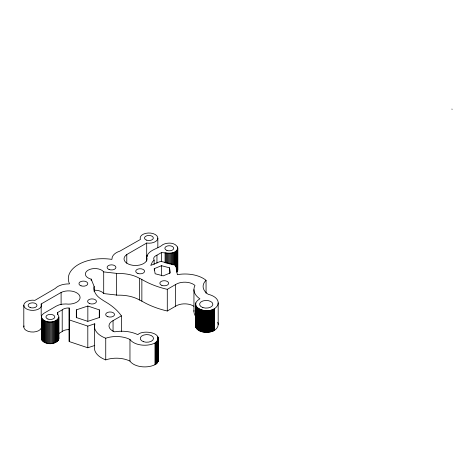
<?xml version="1.0" encoding="UTF-8"?>
<svg xmlns="http://www.w3.org/2000/svg" width="476" height="476" viewBox="0 0 476 476"><rect width="100%" height="100%" fill="white"/><g stroke="black" fill="none" stroke-linecap="round" stroke-linejoin="round"><path stroke-width="0.71" d="M76.344 309.858L76.327 317.516L87.81 321.354L99.311 317.534L99.323 309.87L87.846 306.032L76.344 309.858L76.344 317.801M57.667 314.666L57.667 312.5L62.213 309.876A7.17 4.141 0 0 1 69.175 308.02L69.198 319.884L87.804 326.102L94.766 323.787L94.409 325.489L94.409 347.159A24.919 14.387 0 0 0 105.743 359.892A20.765 11.989 0 0 1 129.966 361.105A15.851 9.151 0 0 0 154.986 364.717C157.145 363.622 159.067 360.987 157.848 358.547M94.141 291.514L94.141 286.457L91.19 279.132L90.583 278.978A9.556 5.516 0 0 1 88.167 270.16A9.556 5.516 0 0 1 103.435 271.558L103.703 271.909L117.846 273.522A28.518 16.464 0 0 1 139.504 278.323A11.055 6.384 0 0 1 141.86 279.525L143.347 280.31A72.441 41.823 0 0 0 167.29 289.337L175.608 284.535A12.156 7.021 0 0 1 194.993 285.475A24.532 14.161 0 0 0 199.902 298.833C186.675 306.806 207.459 314.547 214.408 308.74A15.851 9.151 0 0 0 208.155 294.293A20.765 11.989 0 0 1 206.054 280.31A25.716 14.845 0 0 0 180.35 274.247L177.364 274.717L175.745 265.233L160.71 261.3L150.767 265.418L152.439 261.877L154.135 260.104A7.17 4.141 0 0 1 156.949 255.178L161.495 252.554C166.725 252.952 175.495 254.993 177.792 248.454M176.852 250.483L176.852 272.153L177.792 270.124L177.792 247.925C175.805 242.23 167.463 242.225 162.863 244.616C158.044 249.043 147.887 249.835 146.709 257.32A11.501 6.64 0 0 1 132.822 265.305A11.501 6.64 0 0 1 126.783 254.541L146.697 243.04A8.848 5.105 0 0 0 157.8 238.553A8.848 5.105 0 0 0 148.214 233.02A8.848 5.105 0 0 0 140.444 239.428L119.827 251.161A15.178 8.764 0 0 0 111.997 259.123L111.747 259.378A34.504 19.921 0 0 0 69.49 283.773L69.044 283.922A15.178 8.764 0 0 0 55.252 288.444L34.932 300.344A8.848 5.105 0 0 0 23.836 304.83A8.848 5.105 0 0 0 33.415 310.364A8.848 5.105 0 0 0 41.192 303.956L61.106 292.46A11.501 6.64 0 0 1 79.76 295.941A11.501 6.64 0 0 1 65.926 303.962L62.368 304.146L59.048 304.89L56.21 306.145L43.923 313.291L41.942 315.053L41.37 316.599L41.37 338.793C43.792 345.38 56.43 345.38 58.846 338.793L58.846 316.599L57.905 314.571L57.667 312.5M41.37 338.263L41.656 337.222M41.37 317.129C43.792 323.71 56.43 323.71 58.846 317.129M94.141 286.457L93.986 287.302A28.518 16.464 0 0 0 102.304 299.803A11.055 6.384 0 0 0 104.381 301.159L105.743 302.022A72.441 41.823 0 0 1 121.374 315.844L121.374 331.73M195.91 324.239C194.732 333.093 208.75 333.872 214.408 330.409A15.851 9.151 0 0 0 217.716 322.258M94.409 325.489A24.919 14.387 0 0 0 105.743 338.222A20.765 11.989 0 0 1 129.966 339.436A15.851 9.151 0 0 0 154.986 343.047C166.314 333.42 143.246 329.011 137.826 334.67A24.532 14.161 0 0 0 114.686 331.837A12.156 7.021 0 0 1 113.056 320.645L121.374 315.844M58.804 333.509L62.213 331.54A7.17 4.141 0 0 1 69.175 329.69L69.175 308.02M94.421 290.223A9.556 5.516 0 0 1 103.435 293.228L103.703 293.573L117.846 295.191A28.518 16.464 0 0 1 139.504 299.993A11.055 6.384 0 0 1 141.86 301.189L143.347 301.98A72.441 41.823 0 0 0 167.29 311.001L175.608 306.199A12.156 7.021 0 0 1 193.881 306.27M154.272 268.678L161.459 265.703L169.521 267.81L170.384 272.891L163.197 275.866L155.14 273.76L154.272 268.678L154.272 270.118M69.175 329.69L69.198 341.554L87.804 347.772L94.766 345.457M451.843 109.099L452.2 109.224M58.75 337.74L58.846 338.263M218.186 302.885L218.186 324.555M214.408 308.74L214.408 330.409M213.986 308.972L213.986 330.636M213.545 309.186L213.545 330.856M213.087 309.388L213.087 331.058M212.611 309.578L212.611 331.248M212.117 309.757L212.117 331.421M211.612 309.912L211.612 331.582M211.088 310.06L211.088 331.724M210.553 310.185L210.553 331.855M210.005 310.298L210.005 331.968M209.452 310.394L209.452 332.058M208.887 310.471L208.887 332.141M208.321 310.53L208.321 332.2M207.744 310.578L207.744 332.242M207.167 310.602L207.167 332.272M206.59 310.608L206.59 332.278M206.054 280.31L206.054 293.311M206.013 310.602L206.013 332.272M205.436 310.578L205.436 332.242M204.858 310.53L204.858 332.2M204.287 310.471L204.287 332.141M203.728 310.394L203.728 332.058M203.175 310.298L203.175 331.968M202.627 310.185L202.627 331.855M202.092 310.06L202.092 331.724M201.568 309.912L201.568 331.582M201.062 309.757L201.062 331.421M200.569 309.578L200.569 331.248M200.093 309.388L200.093 331.058M199.628 309.186L199.628 330.856M199.188 308.972L199.188 330.636M198.772 308.74L198.772 330.409M198.373 308.496L198.373 330.165M197.998 308.246L197.998 329.91M197.641 307.978L197.641 329.648M197.314 307.704L197.314 329.368M197.01 307.419L197.01 329.089M196.737 307.127L196.737 328.791M196.487 306.824L196.487 328.494M196.267 306.514L196.267 328.184M196.07 306.199L196.07 327.869M195.91 305.878L195.91 327.548M195.773 302.897L195.773 327.22M195.666 303.23L195.666 326.893M195.594 303.557L195.594 326.56M193.94 289.652L193.94 311.316M177.697 248.984L177.697 270.648M177.506 246.883L177.506 248.329M177.506 249.501L177.506 271.165M177.221 250.001L177.221 271.671M176.394 250.941L176.394 271.885M175.852 251.37L175.852 266.536M175.745 265.233L175.745 266.673M175.608 284.535L175.608 306.199M175.239 251.762L175.239 265.489M174.561 252.119L174.561 265.12M173.817 252.429L173.817 264.704M173.026 252.691L173.026 264.971M172.187 252.905L172.187 264.466M171.318 253.071L171.318 264.626M170.42 253.178L170.42 264.013M169.51 253.238L169.51 264.067M169.521 267.81L169.521 273.587M168.593 253.238L168.593 263.347M167.683 253.178L167.683 263.293M167.29 289.337L167.29 311.001M166.79 253.071L166.79 263.18M165.916 252.905L165.916 263.02M165.083 252.691L165.083 262.806M161.495 252.554L161.495 261.223M161.459 265.703L161.459 275.812M158.163 337.865L158.163 360.868M158.086 337.538L158.086 361.201M157.984 337.204L157.984 361.528M157.848 336.883L157.848 361.855M157.836 238.107L157.836 247.496M157.681 340.507L157.681 362.177M157.491 340.822L157.491 362.492M157.27 341.131L157.27 362.795M156.949 255.178L156.949 263.127M157.02 341.429L157.02 363.099M156.741 341.726L156.741 363.39M156.443 342.012L156.443 363.676M156.11 342.286L156.11 363.956M155.759 342.553L155.759 364.217M155.384 342.803L155.384 364.473M154.986 343.047L154.986 364.717M154.135 260.104L154.135 264.436M147.024 255.267L147.024 256.713M146.697 243.04L146.697 261.098M141.86 279.525L141.86 301.189M139.504 278.323L139.504 299.993M129.966 339.436L129.966 361.105M126.783 254.541L126.783 263.204M116.388 273.611L116.388 295.281M113.056 320.645L113.056 331.48M105.743 338.222L105.743 359.892M103.703 271.909L103.703 293.573M99.323 309.87L99.323 317.819M94.766 323.787L94.766 325.233M91.19 279.132L91.19 280.578M87.846 306.032L87.846 321.199M87.804 326.102L87.804 347.772M69.198 319.884L69.198 341.554M62.213 309.876L62.213 331.54M61.106 292.46L61.106 304.735M58.75 317.653L58.75 339.323M58.56 318.17L58.56 339.84M58.28 318.67L58.28 340.34M57.905 319.158L57.905 340.822M57.447 319.616L57.447 341.28M56.912 320.039L56.912 341.708M56.299 320.437L56.299 342.101M55.615 320.788L55.615 342.458M54.877 321.098L54.877 342.768M54.086 321.365L54.086 343.029M53.247 321.58L53.247 343.244M52.378 321.74L52.378 343.41M51.479 321.853L51.479 343.517M50.569 321.907L50.569 343.577M49.653 321.907L49.653 343.577M48.742 321.853L48.742 343.517M47.844 321.74L47.844 343.41M46.975 321.58L46.975 343.244M46.136 321.365L46.136 343.029M45.345 321.098L45.345 342.768M44.601 320.788L44.601 342.458M43.923 320.437L43.923 342.101M43.31 320.039L43.31 341.708M42.775 319.616L42.775 341.28M42.316 319.158L42.316 340.822M41.942 318.67L41.942 340.34M41.656 318.17L41.656 339.84M41.466 316.07L41.466 339.323M41.192 303.956L41.192 315.511M23.8 305.277L23.8 326.947M195.999 316.933A24.532 14.161 0 0 1 193.97 310.548M41.299 328.006A8.848 5.105 0 0 1 30.809 331.939A8.848 5.105 0 0 1 23.99 325.882M81.021 285.808A4.421 2.553 0 0 0 87.792 283.744A4.421 2.553 0 0 0 81.307 281.387A4.421 2.553 0 0 0 81.021 285.808M30.143 307.514A4.421 2.553 0 0 0 36.967 305.509A4.421 2.553 0 0 0 30.547 303.099A4.421 2.553 0 0 0 30.143 307.514M146.507 240.142A4.421 2.553 0 0 0 153.337 238.137A4.421 2.553 0 0 0 146.911 235.727A4.421 2.553 0 0 0 146.507 240.142M143.383 341.679A6.634 3.832 0 0 0 153.504 338.537A6.634 3.832 0 0 0 143.74 335.044A6.634 3.832 0 0 0 143.383 341.679M202.889 307.585A6.634 3.832 0 0 0 212.855 304.283A6.634 3.832 0 0 0 202.925 300.951A6.634 3.832 0 0 0 202.889 307.585M166.933 250.441A4.421 2.553 0 0 0 173.704 248.371A4.421 2.553 0 0 0 167.219 246.021A4.421 2.553 0 0 0 166.933 250.441M47.963 319.075A4.421 2.553 0 0 0 54.788 317.07A4.421 2.553 0 0 0 48.362 314.66A4.421 2.553 0 0 0 47.963 319.075M137.921 273.492A4.421 2.553 0 0 0 144.555 271.284A4.421 2.553 0 0 0 137.921 269.071A4.421 2.553 0 0 0 137.921 273.492M89.613 303.575A4.421 2.553 0 0 0 96.438 301.57A4.421 2.553 0 0 0 90.012 299.16A4.421 2.553 0 0 0 89.613 303.575M161.888 285.41A4.421 2.553 0 0 0 168.671 283.363A4.421 2.553 0 0 0 162.203 280.995A4.421 2.553 0 0 0 161.888 285.41M107.879 316.736A4.421 2.553 0 0 0 114.514 314.523A4.421 2.553 0 0 0 107.879 312.315A4.421 2.553 0 0 0 107.879 316.736M109.111 269.535A4.421 2.553 0 0 0 115.936 267.53A4.421 2.553 0 0 0 109.51 265.12A4.421 2.553 0 0 0 109.111 269.535"/></g></svg>
